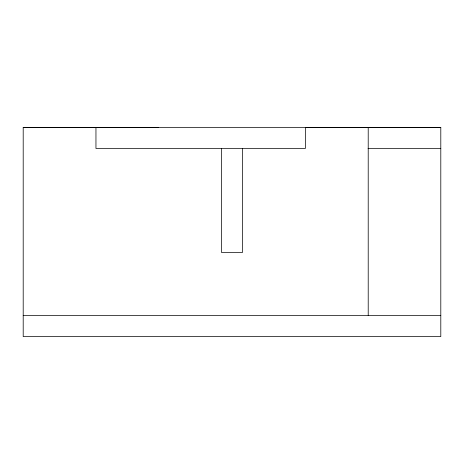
<?xml version="1.0" encoding="UTF-8"?>
<svg xmlns="http://www.w3.org/2000/svg" width="464" height="464" viewBox="0 0 464 464"><rect width="100%" height="100%" fill="white"/><g stroke="black" fill="none" stroke-linecap="round" stroke-linejoin="round"><path stroke-width="0.7" d="M158.636 127.42L23.2 127.42L23.2 336.58L440.8 336.58L440.8 127.42L305.364 127.42L305.364 148.48L95.955 148.48L95.955 127.42M23.2 127.612L440.8 127.612M368.045 148.48L440.8 148.48M23.2 315.52L440.8 315.52M368.213 127.42L368.213 315.52M242.515 148.48L242.515 252.451L221.485 252.451L221.485 148.48"/></g></svg>
